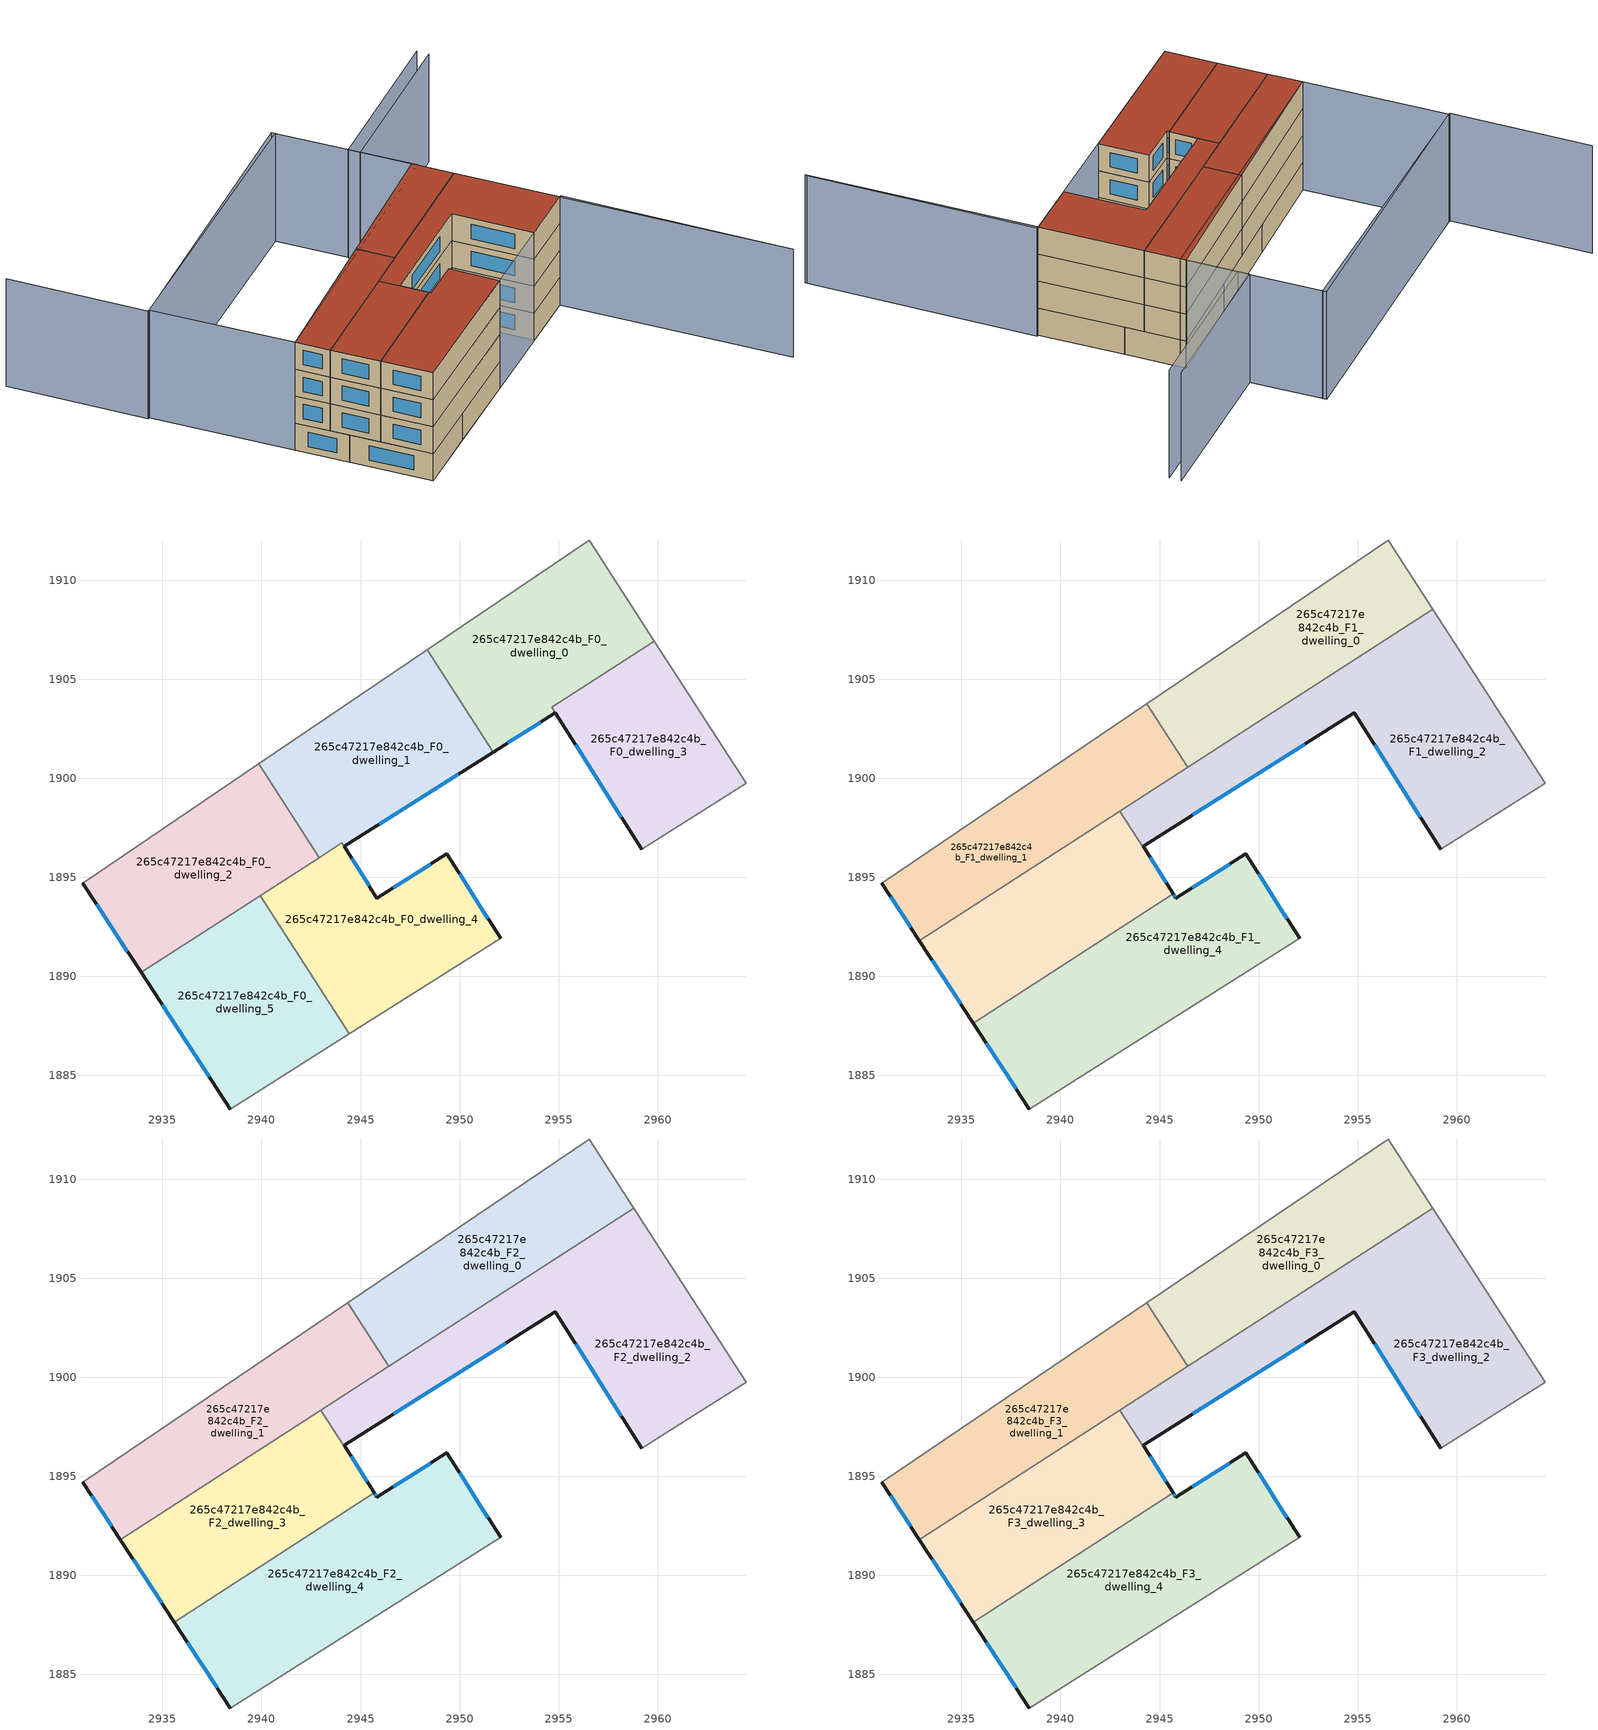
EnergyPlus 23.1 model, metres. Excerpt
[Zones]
265c47217e842c4b_F0_dwelling_0
 floor ground (EU_floor_Construction): 2956.54,1912.03 2959.83,1906.92 2954.65,1903.57 2954.83,1903.29 2951.7,1901.32 2948.37,1906.49 z0
 wall outside (EU_wall_Construction): 2951.7,1901.32 2954.83,1903.29 z0:3
 wall to 265c47217e842c4b_F0_dwelling_1 (EU_wall_Construction): 2948.37,1906.49 2951.7,1901.32 z0:3
 wall adiabatic (EU_wall_Construction): 2959.83,1906.92 2956.54,1912.03 2948.37,1906.49 z0:3
 wall to 265c47217e842c4b_F0_dwelling_3 (EU_wall_Construction): 2954.66,1903.57 2959.83,1906.92 / 2954.83,1903.29 2954.65,1903.57 z0:3
 window (EU_Window_Construction): 2952.43,1901.78 2954.09,1902.83 z0.7:2.3
265c47217e842c4b_F0_dwelling_1
 floor ground (EU_floor_Construction): 2948.37,1906.49 2951.7,1901.32 2944.17,1896.57 2944.06,1896.74 2942.92,1896 2939.87,1900.72 z0
 wall outside (EU_wall_Construction): 2944.17,1896.57 2951.7,1901.32 z0:3
 wall to 265c47217e842c4b_F0_dwelling_2 (EU_wall_Construction): 2939.87,1900.72 2942.92,1896 z0:3
 wall adiabatic (EU_wall_Construction): 2948.37,1906.49 2939.87,1900.72 z0:3
 wall to 265c47217e842c4b_F0_dwelling_4 (EU_wall_Construction): 2942.92,1896 2944.06,1896.74 2944.17,1896.57 z0:3
 window (EU_Window_Construction): 2945.94,1897.69 2949.93,1900.2 z0.7:2.3
265c47217e842c4b_F0_dwelling_2
 floor ground (EU_floor_Construction): 2939.87,1900.72 2942.92,1896 2933.92,1890.2 2930.99,1894.7 z0
 wall outside (EU_wall_Construction): 2930.99,1894.7 2933.92,1890.2 z0:3
 wall adiabatic (EU_wall_Construction): 2939.87,1900.72 2930.99,1894.7 z0:3
 wall to 265c47217e842c4b_F0_dwelling_5 (EU_wall_Construction): 2933.92,1890.2 2939.93,1894.07 z0:3
 wall to 265c47217e842c4b_F0_dwelling_4 (EU_wall_Construction): 2939.93,1894.07 2942.92,1896 z0:3
 window (EU_Window_Construction): 2931.68,1893.64 2933.24,1891.25 z0.7:2.3
265c47217e842c4b_F0_dwelling_3
 floor ground (EU_floor_Construction): 2959.83,1906.92 2964.46,1899.74 2959.2,1896.42 2954.65,1903.57 z0
 wall outside (EU_wall_Construction): 2954.83,1903.29 2959.2,1896.42 z0:3
 wall adiabatic (EU_wall_Construction): 2959.2,1896.42 2964.46,1899.74 2959.83,1906.92 z0:3
 window (EU_Window_Construction): 2955.85,1901.68 2958.17,1898.03 z0.7:2.3
265c47217e842c4b_F0_dwelling_4
 floor ground (EU_floor_Construction): 2949.36,1896.18 2952.07,1891.92 2944.43,1887.1 2939.93,1894.07 2944.06,1896.74 2944.17,1896.57 2945.83,1893.95 z0
 wall outside (EU_wall_Construction): 2952.07,1891.92 2949.36,1896.18 2945.83,1893.95 2944.17,1896.57 z0:3
 wall to 265c47217e842c4b_F0_dwelling_5 (EU_wall_Construction): 2939.93,1894.07 2944.43,1887.1 z0:3
 wall adiabatic (EU_wall_Construction): 2944.43,1887.1 2952.07,1891.92 z0:3
 window (EU_Window_Construction): 2945.44,1894.57 2944.56,1895.96 / 2948.53,1895.66 2946.66,1894.48 / 2951.43,1892.92 2950,1895.18 z0.7:2.3
265c47217e842c4b_F0_dwelling_5
 floor ground (EU_floor_Construction): 2939.93,1894.07 2944.43,1887.1 2938.42,1883.3 2933.92,1890.2 z0
 wall outside (EU_wall_Construction): 2933.92,1890.2 2938.42,1883.3 z0:3
 wall adiabatic (EU_wall_Construction): 2938.42,1883.3 2944.43,1887.1 z0:3
 window (EU_Window_Construction): 2934.98,1888.58 2937.37,1884.92 z0.7:2.3
265c47217e842c4b_F1_dwelling_0
 floor to 265c47217e842c4b_F0_dwelling_0 (EU_floor_Construction): 2956.54,1912.03 2958.8,1908.52 2950.51,1903.17 2948.37,1906.48 z3
 floor to 265c47217e842c4b_F0_dwelling_1 (EU_floor_Construction): 2948.37,1906.48 2950.5,1903.17 2946.43,1900.54 2944.36,1903.76 z3
 wall adiabatic (EU_wall_Construction): 2958.8,1908.52 2956.54,1912.03 2944.36,1903.76 z3:6
 wall to 265c47217e842c4b_F1_dwelling_1 (EU_wall_Construction): 2944.36,1903.76 2946.43,1900.54 z3:6
 wall to 265c47217e842c4b_F1_dwelling_2 (EU_wall_Construction): 2946.43,1900.54 2958.8,1908.52 z3:6
265c47217e842c4b_F1_dwelling_1
 floor to 265c47217e842c4b_F0_dwelling_1 (EU_floor_Construction): 2944.36,1903.76 2946.43,1900.54 2941.88,1897.6 2939.87,1900.72 z3
 floor to 265c47217e842c4b_F0_dwelling_2 (EU_floor_Construction): 2939.87,1900.72 2941.88,1897.6 2932.88,1891.8 2930.99,1894.7 z3
 wall outside (EU_wall_Construction): 2930.99,1894.7 2932.88,1891.8 z3:6
 wall adiabatic (EU_wall_Construction): 2944.36,1903.76 2930.99,1894.7 z3:6
 wall to 265c47217e842c4b_F1_dwelling_3 (EU_wall_Construction): 2932.88,1891.8 2943,1898.33 z3:6
 wall to 265c47217e842c4b_F1_dwelling_2 (EU_wall_Construction): 2943.01,1898.33 2946.44,1900.54 z3:6
 window (EU_Window_Construction): 2931.43,1894.02 2932.44,1892.48 z3.7:5.3
265c47217e842c4b_F1_dwelling_2
 floor outside (EU_floor_Construction): 2954.83,1903.29 2954.66,1903.58 2959.2,1896.42 z3
 floor to 265c47217e842c4b_F0_dwelling_3 (EU_floor_Construction): 2959.83,1906.92 2964.46,1899.74 2959.2,1896.42 2954.66,1903.58 z3
 floor to 265c47217e842c4b_F0_dwelling_0 (EU_floor_Construction): 2958.8,1908.52 2959.83,1906.92 2954.66,1903.58 2954.83,1903.29 2951.7,1901.32 2950.51,1903.17 z3
 floor to 265c47217e842c4b_F0_dwelling_1 (EU_floor_Construction): 2950.5,1903.17 2951.69,1901.32 2944.17,1896.57 2944.06,1896.74 2944.04,1896.72 2943.01,1898.33 z3
 floor to 265c47217e842c4b_F0_dwelling_4 (EU_floor_Construction): 2944.17,1896.57 2945.7,1894.16 2944.04,1896.72 2944.06,1896.74 z3
 wall outside (EU_wall_Construction): 2944.17,1896.57 2954.83,1903.29 2959.2,1896.42 / 2944.17,1896.57 2945.7,1894.16 z3:6
 wall adiabatic (EU_wall_Construction): 2959.2,1896.42 2964.46,1899.74 2958.8,1908.52 z3:6
 wall to 265c47217e842c4b_F1_dwelling_3 (EU_wall_Construction): 2943.01,1898.33 2945.7,1894.16 z3:6
 window (EU_Window_Construction): 2955.85,1901.68 2958.17,1898.03 / 2946.67,1898.15 2952.33,1901.72 / 2944.53,1896.01 2945.34,1894.73 z3.7:5.3
265c47217e842c4b_F1_dwelling_3
 floor to 265c47217e842c4b_F0_dwelling_2 (EU_floor_Construction): 2941.88,1897.6 2942.92,1896 2933.92,1890.2 2932.88,1891.8 z3
 floor to 265c47217e842c4b_F0_dwelling_4 (EU_floor_Construction): 2944.04,1896.72 2945.7,1894.16 2941.58,1891.51 2939.93,1894.07 z3
 floor to 265c47217e842c4b_F0_dwelling_5 (EU_floor_Construction): 2939.93,1894.07 2941.58,1891.51 2935.59,1887.64 2933.92,1890.2 z3
 floor to 265c47217e842c4b_F0_dwelling_1 (EU_floor_Construction): 2943.01,1898.33 2944.04,1896.72 2942.92,1896 2941.88,1897.6 z3
 wall outside (EU_wall_Construction): 2932.88,1891.8 2935.59,1887.64 z3:6
 wall to 265c47217e842c4b_F1_dwelling_4 (EU_wall_Construction): 2935.59,1887.64 2945.7,1894.16 z3:6
 window (EU_Window_Construction): 2933.52,1890.82 2934.96,1888.62 z3.7:5.3
265c47217e842c4b_F1_dwelling_4
 floor to 265c47217e842c4b_F0_dwelling_4 (EU_floor_Construction): 2949.36,1896.18 2952.07,1891.92 2944.43,1887.1 2941.58,1891.51 2945.7,1894.16 2945.83,1893.95 z3
 floor to 265c47217e842c4b_F0_dwelling_5 (EU_floor_Construction): 2941.58,1891.51 2944.43,1887.1 2938.42,1883.3 2935.59,1887.64 z3
 wall outside (EU_wall_Construction): 2935.59,1887.64 2938.42,1883.3 / 2952.07,1891.92 2949.36,1896.18 2945.83,1893.95 2945.7,1894.16 z3:6
 wall adiabatic (EU_wall_Construction): 2938.42,1883.3 2952.07,1891.92 z3:6
 window (EU_Window_Construction): 2936.26,1886.62 2937.76,1884.32 / 2945.8,1894 2945.73,1894.11 / 2948.53,1895.66 2946.66,1894.48 / 2951.43,1892.92 2950,1895.18 z3.7:5.3
265c47217e842c4b_F2_dwelling_0
 floor to 265c47217e842c4b_F1_dwelling_0 (EU_floor_Construction): 2956.54,1912.03 2958.8,1908.52 2946.43,1900.54 2944.36,1903.76 z6
 wall adiabatic (EU_wall_Construction): 2958.8,1908.52 2956.54,1912.03 2944.36,1903.76 z6:9
 wall to 265c47217e842c4b_F2_dwelling_1 (EU_wall_Construction): 2944.36,1903.76 2946.43,1900.54 z6:9
 wall to 265c47217e842c4b_F2_dwelling_2 (EU_wall_Construction): 2946.43,1900.54 2958.8,1908.52 z6:9
265c47217e842c4b_F2_dwelling_1
 floor to 265c47217e842c4b_F1_dwelling_1 (EU_floor_Construction): 2944.36,1903.76 2946.43,1900.54 2932.88,1891.8 2930.99,1894.7 z6
 wall outside (EU_wall_Construction): 2930.99,1894.7 2932.88,1891.8 z6:9
 wall adiabatic (EU_wall_Construction): 2944.36,1903.76 2930.99,1894.7 z6:9
 wall to 265c47217e842c4b_F2_dwelling_3 (EU_wall_Construction): 2932.88,1891.8 2943,1898.33 z6:9
 wall to 265c47217e842c4b_F2_dwelling_2 (EU_wall_Construction): 2943.01,1898.33 2946.44,1900.54 z6:9
 window (EU_Window_Construction): 2931.43,1894.02 2932.44,1892.48 z6.7:8.3
265c47217e842c4b_F2_dwelling_2
 floor to 265c47217e842c4b_F1_dwelling_2 (EU_floor_Construction): 2958.8,1908.52 2964.46,1899.74 2959.2,1896.42 2954.83,1903.29 2944.17,1896.57 2945.7,1894.16 2943.01,1898.33 z6
 wall outside (EU_wall_Construction): 2945.7,1894.16 2944.17,1896.57 2954.83,1903.29 2959.2,1896.42 z6:9
 wall adiabatic (EU_wall_Construction): 2959.2,1896.42 2964.46,1899.74 2958.8,1908.52 z6:9
 wall to 265c47217e842c4b_F2_dwelling_3 (EU_wall_Construction): 2943.01,1898.33 2945.7,1894.16 z6:9
 window (EU_Window_Construction): 2955.85,1901.68 2958.17,1898.03 / 2946.67,1898.15 2952.33,1901.72 / 2945.34,1894.73 2944.53,1896.01 z6.7:8.3
265c47217e842c4b_F2_dwelling_3
 floor to 265c47217e842c4b_F1_dwelling_3 (EU_floor_Construction): 2943.01,1898.33 2945.7,1894.16 2935.59,1887.64 2932.88,1891.8 z6
 wall outside (EU_wall_Construction): 2932.88,1891.8 2935.59,1887.64 z6:9
 wall to 265c47217e842c4b_F2_dwelling_4 (EU_wall_Construction): 2935.59,1887.64 2945.7,1894.16 z6:9
 window (EU_Window_Construction): 2933.52,1890.82 2934.96,1888.62 z6.7:8.3
265c47217e842c4b_F2_dwelling_4
 floor to 265c47217e842c4b_F1_dwelling_4 (EU_floor_Construction): 2949.36,1896.18 2952.07,1891.92 2938.42,1883.3 2935.59,1887.64 2945.7,1894.16 2945.83,1893.95 z6
 wall outside (EU_wall_Construction): 2935.59,1887.64 2938.42,1883.3 / 2952.07,1891.92 2949.36,1896.18 2945.83,1893.95 2945.7,1894.16 z6:9
 wall adiabatic (EU_wall_Construction): 2938.42,1883.3 2952.07,1891.92 z6:9
 window (EU_Window_Construction): 2936.26,1886.62 2937.76,1884.32 / 2945.8,1894 2945.73,1894.11 / 2948.53,1895.66 2946.66,1894.48 / 2951.43,1892.92 2950,1895.18 z6.7:8.3
265c47217e842c4b_F3_dwelling_0
 floor to 265c47217e842c4b_F2_dwelling_0 (EU_floor_Construction): 2956.54,1912.03 2958.8,1908.52 2946.43,1900.54 2944.36,1903.76 z9
 wall adiabatic (EU_wall_Construction): 2958.8,1908.52 2956.54,1912.03 2944.36,1903.76 z9:12
 wall to 265c47217e842c4b_F3_dwelling_1 (EU_wall_Construction): 2944.36,1903.76 2946.43,1900.54 z9:12
 wall to 265c47217e842c4b_F3_dwelling_2 (EU_wall_Construction): 2946.43,1900.54 2958.8,1908.52 z9:12
 roof outside (EU_roof_Construction): 2958.8,1908.52 2956.54,1912.03 2944.36,1903.76 2946.43,1900.54 z12
265c47217e842c4b_F3_dwelling_1
 floor to 265c47217e842c4b_F2_dwelling_1 (EU_floor_Construction): 2944.36,1903.76 2946.43,1900.54 2932.88,1891.8 2930.99,1894.7 z9
 wall outside (EU_wall_Construction): 2930.99,1894.7 2932.88,1891.8 z9:12
 wall adiabatic (EU_wall_Construction): 2944.36,1903.76 2930.99,1894.7 z9:12
 wall to 265c47217e842c4b_F3_dwelling_3 (EU_wall_Construction): 2932.88,1891.8 2943,1898.33 z9:12
 wall to 265c47217e842c4b_F3_dwelling_2 (EU_wall_Construction): 2943.01,1898.33 2946.44,1900.54 z9:12
 window (EU_Window_Construction): 2931.43,1894.02 2932.44,1892.48 z9.7:11.3
 roof outside (EU_roof_Construction): 2946.43,1900.54 2944.36,1903.76 2930.99,1894.7 2932.88,1891.8 z12
265c47217e842c4b_F3_dwelling_2
 floor to 265c47217e842c4b_F2_dwelling_2 (EU_floor_Construction): 2958.8,1908.52 2964.46,1899.74 2959.2,1896.42 2954.83,1903.29 2944.17,1896.57 2945.7,1894.16 2943.01,1898.33 z9
 wall outside (EU_wall_Construction): 2945.7,1894.16 2944.17,1896.57 2954.83,1903.29 2959.2,1896.42 z9:12
 wall adiabatic (EU_wall_Construction): 2959.2,1896.42 2964.46,1899.74 2958.8,1908.52 z9:12
 wall to 265c47217e842c4b_F3_dwelling_3 (EU_wall_Construction): 2943.01,1898.33 2945.7,1894.16 z9:12
 window (EU_Window_Construction): 2955.85,1901.68 2958.17,1898.03 / 2946.67,1898.15 2952.33,1901.72 / 2945.34,1894.73 2944.53,1896.01 z9.7:11.3
 roof outside (EU_roof_Construction): 2964.46,1899.74 2958.8,1908.52 2943.01,1898.33 2945.7,1894.16 2944.17,1896.57 2954.83,1903.29 2959.2,1896.42 z12
265c47217e842c4b_F3_dwelling_3
 floor to 265c47217e842c4b_F2_dwelling_3 (EU_floor_Construction): 2943.01,1898.33 2945.7,1894.16 2935.59,1887.64 2932.88,1891.8 z9
 wall outside (EU_wall_Construction): 2932.88,1891.8 2935.59,1887.64 z9:12
 wall to 265c47217e842c4b_F3_dwelling_4 (EU_wall_Construction): 2935.59,1887.64 2945.7,1894.16 z9:12
 window (EU_Window_Construction): 2933.52,1890.82 2934.96,1888.62 z9.7:11.3
 roof outside (EU_roof_Construction): 2945.7,1894.16 2943.01,1898.33 2932.88,1891.8 2935.59,1887.64 z12
265c47217e842c4b_F3_dwelling_4
 floor to 265c47217e842c4b_F2_dwelling_4 (EU_floor_Construction): 2949.36,1896.18 2952.07,1891.92 2938.42,1883.3 2935.59,1887.64 2945.7,1894.16 2945.83,1893.95 z9
 wall outside (EU_wall_Construction): 2935.59,1887.64 2938.42,1883.3 / 2952.07,1891.92 2949.36,1896.18 2945.83,1893.95 2945.7,1894.16 z9:12
 wall adiabatic (EU_wall_Construction): 2938.42,1883.3 2952.07,1891.92 z9:12
 window (EU_Window_Construction): 2936.26,1886.62 2937.76,1884.32 / 2945.8,1894 2945.73,1894.11 / 2948.53,1895.66 2946.66,1894.48 / 2951.43,1892.92 2950,1895.18 z9.7:11.3
 roof outside (EU_roof_Construction): 2952.07,1891.92 2949.36,1896.18 2945.83,1893.95 2945.7,1894.16 2935.59,1887.64 2938.42,1883.3 z12
shading: 2938.42,1883.3 2964.64,1899.86 / 2964.64,1899.86 2976.81,1880.58 / 2976.94,1880.38 2953.15,1917.28 / 2953.15,1917.28 2967.56,1926.58 / 2949.23,1923.35 2922.98,1906.66 / 2922.98,1906.66 2915.42,1918.55 / 2968.2,1925.58 2953.77,1916.28 / 2930.99,1894.7 2923.12,1906.76 / 2923.12,1906.76 2949.04,1923.65 / 2949.04,1923.65 2956.9,1911.59 / 2956.9,1911.59 2930.99,1894.7 z0:12
[Building]
EU S2 Campaign: North Axis=0; Terrain=City; Solar Distribution=FullExterior
[Site:Location]
Budapest.Ferenc.Liszt.Intl.AP: Latitude=47.437; Longitude=19.256; Time Zone=1; Elevation=185
[SizingPeriod:WeatherFileDays]
AnnualSizingPeriod: Begin Month=1; Begin Day of Month=1; End Month=12; End Day of Month=31; Day of Week for Start Day=Monday; Use Weather File Daylight Saving Period=No; Use Weather File Rain and Snow Indicators=No
[MATERIAL]
EU_InternalMass_Material: Roughness=MediumRough; Thickness=0.1; Conductivity=1; Density=1800; Specific Heat=900; Thermal Absorptance=0.9; Solar Absorptance=0.7; Visible Absorptance=0.7
[MATERIAL:NOMASS] Roughness=MediumRough; Thermal Absorptance=0.9; Solar Absorptance=0.7; Visible Absorptance=0.7
Name | Thermal Resistance
EU_wall_NoMass | 0.832559
EU_roof_NoMass | 1.39638
EU_floor_NoMass | 0.872794
[WINDOWMATERIAL:SIMPLEGLAZINGSYSTEM]
EU_Window_SimpleGlazing: UFactor=2.79869; Solar Heat Gain Coefficient=0.75; Visible Transmittance=0.75
[CONSTRUCTION]
EU_wall_Construction: EU_wall_NoMass
EU_roof_Construction: EU_roof_NoMass
EU_floor_Construction: EU_floor_NoMass
EU_Window_Construction: EU_Window_SimpleGlazing
EU_InternalMass_Construction: EU_InternalMass_Material
[ZONE] Type=1; Multiplier=1; Ceiling Height=autocalculate; Floor Area=autocalculate; Part of Total Floor Area=Yes
Name | Volume
265c47217e842c4b_F0_dwelling_0 | 180.149
265c47217e842c4b_F1_dwelling_0; 265c47217e842c4b_F2_dwelling_0; 265c47217e842c4b_F3_dwelling_0; 265c47217e842c4b_F1_dwelling_1; 265c47217e842c4b_F2_dwelling_1; 265c47217e842c4b_F3_dwelling_1 | 176.68
265c47217e842c4b_F0_dwelling_1 | 183.187
265c47217e842c4b_F0_dwelling_2; 265c47217e842c4b_F0_dwelling_5 | 176.687
265c47217e842c4b_F1_dwelling_2; 265c47217e842c4b_F2_dwelling_2; 265c47217e842c4b_F3_dwelling_2 | 275.927
265c47217e842c4b_F0_dwelling_3 | 158.185
265c47217e842c4b_F1_dwelling_3; 265c47217e842c4b_F2_dwelling_3; 265c47217e842c4b_F3_dwelling_3 | 179.123
265c47217e842c4b_F0_dwelling_4 | 185.286
265c47217e842c4b_F1_dwelling_4; 265c47217e842c4b_F2_dwelling_4; 265c47217e842c4b_F3_dwelling_4 | 251.753
[INTERNALMASS] Construction=EU_InternalMass_Construction
Name | Zone or ZoneList | Surface Area
265c47217e842c4b_F0_dwelling_0_EU_InternalMass | 265c47217e842c4b_F0_dwelling_0 | 60.0484
265c47217e842c4b_F0_dwelling_1_EU_InternalMass | 265c47217e842c4b_F0_dwelling_1 | 61.0628
265c47217e842c4b_F0_dwelling_2_EU_InternalMass | 265c47217e842c4b_F0_dwelling_2 | 58.8956
265c47217e842c4b_F0_dwelling_3_EU_InternalMass | 265c47217e842c4b_F0_dwelling_3 | 52.7263
265c47217e842c4b_F0_dwelling_4_EU_InternalMass | 265c47217e842c4b_F0_dwelling_4 | 61.7604
265c47217e842c4b_F0_dwelling_5_EU_InternalMass | 265c47217e842c4b_F0_dwelling_5 | 58.8957
265c47217e842c4b_F1_dwelling_0_EU_InternalMass | 265c47217e842c4b_F1_dwelling_0 | 58.8935
265c47217e842c4b_F1_dwelling_1_EU_InternalMass | 265c47217e842c4b_F1_dwelling_1 | 58.8934
265c47217e842c4b_F1_dwelling_2_EU_InternalMass | 265c47217e842c4b_F1_dwelling_2 | 91.9803
265c47217e842c4b_F1_dwelling_3_EU_InternalMass | 265c47217e842c4b_F1_dwelling_3 | 59.7057
265c47217e842c4b_F1_dwelling_4_EU_InternalMass | 265c47217e842c4b_F1_dwelling_4 | 83.9175
265c47217e842c4b_F2_dwelling_0_EU_InternalMass | 265c47217e842c4b_F2_dwelling_0 | 58.8935
265c47217e842c4b_F2_dwelling_1_EU_InternalMass | 265c47217e842c4b_F2_dwelling_1 | 58.8934
265c47217e842c4b_F2_dwelling_2_EU_InternalMass | 265c47217e842c4b_F2_dwelling_2 | 91.9803
265c47217e842c4b_F2_dwelling_3_EU_InternalMass | 265c47217e842c4b_F2_dwelling_3 | 59.7057
265c47217e842c4b_F2_dwelling_4_EU_InternalMass | 265c47217e842c4b_F2_dwelling_4 | 83.9175
265c47217e842c4b_F3_dwelling_0_EU_InternalMass | 265c47217e842c4b_F3_dwelling_0 | 58.8935
265c47217e842c4b_F3_dwelling_1_EU_InternalMass | 265c47217e842c4b_F3_dwelling_1 | 58.8934
265c47217e842c4b_F3_dwelling_2_EU_InternalMass | 265c47217e842c4b_F3_dwelling_2 | 91.9803
265c47217e842c4b_F3_dwelling_3_EU_InternalMass | 265c47217e842c4b_F3_dwelling_3 | 59.7057
265c47217e842c4b_F3_dwelling_4_EU_InternalMass | 265c47217e842c4b_F3_dwelling_4 | 83.9175
[OTHEREQUIPMENT] Fuel Type=Electricity; Design Level Calculation Method=Watts/Area; Power per Zone Floor Area=1; Fraction Latent=0; Fraction Radiant=0; Fraction Lost=0; Carbon Dioxide Generation Rate=0; EndUse Subcategory=EU_Step8_InternalGains
Name | Zone or ZoneList or Space or SpaceList | Schedule
EU_Step8_InternalGain_265c47217e842c4b_F0_dwelling_0_f000 | 265c47217e842c4b_F0_dwelling_0 | EU_Step8_GainSchedule_265c47217e842c4b_F0_dwelling_0_f000
EU_Step8_InternalGain_265c47217e842c4b_F0_dwelling_1_f000 | 265c47217e842c4b_F0_dwelling_1 | EU_Step8_GainSchedule_265c47217e842c4b_F0_dwelling_1_f000
EU_Step8_InternalGain_265c47217e842c4b_F0_dwelling_2_f000 | 265c47217e842c4b_F0_dwelling_2 | EU_Step8_GainSchedule_265c47217e842c4b_F0_dwelling_2_f000
EU_Step8_InternalGain_265c47217e842c4b_F0_dwelling_3_f000 | 265c47217e842c4b_F0_dwelling_3 | EU_Step8_GainSchedule_265c47217e842c4b_F0_dwelling_3_f000
EU_Step8_InternalGain_265c47217e842c4b_F0_dwelling_4_f000 | 265c47217e842c4b_F0_dwelling_4 | EU_Step8_GainSchedule_265c47217e842c4b_F0_dwelling_4_f000
EU_Step8_InternalGain_265c47217e842c4b_F0_dwelling_5_f000 | 265c47217e842c4b_F0_dwelling_5 | EU_Step8_GainSchedule_265c47217e842c4b_F0_dwelling_5_f000
EU_Step8_InternalGain_265c47217e842c4b_F1_dwelling_0_f000 | 265c47217e842c4b_F1_dwelling_0 | EU_Step8_GainSchedule_265c47217e842c4b_F1_dwelling_0_f000
EU_Step8_InternalGain_265c47217e842c4b_F1_dwelling_1_f000 | 265c47217e842c4b_F1_dwelling_1 | EU_Step8_GainSchedule_265c47217e842c4b_F1_dwelling_1_f000
EU_Step8_InternalGain_265c47217e842c4b_F1_dwelling_2_f000 | 265c47217e842c4b_F1_dwelling_2 | EU_Step8_GainSchedule_265c47217e842c4b_F1_dwelling_2_f000
EU_Step8_InternalGain_265c47217e842c4b_F1_dwelling_3_f000 | 265c47217e842c4b_F1_dwelling_3 | EU_Step8_GainSchedule_265c47217e842c4b_F1_dwelling_3_f000
EU_Step8_InternalGain_265c47217e842c4b_F1_dwelling_4_f000 | 265c47217e842c4b_F1_dwelling_4 | EU_Step8_GainSchedule_265c47217e842c4b_F1_dwelling_4_f000
EU_Step8_InternalGain_265c47217e842c4b_F2_dwelling_0_f000 | 265c47217e842c4b_F2_dwelling_0 | EU_Step8_GainSchedule_265c47217e842c4b_F2_dwelling_0_f000
EU_Step8_InternalGain_265c47217e842c4b_F2_dwelling_1_f000 | 265c47217e842c4b_F2_dwelling_1 | EU_Step8_GainSchedule_265c47217e842c4b_F2_dwelling_1_f000
EU_Step8_InternalGain_265c47217e842c4b_F2_dwelling_2_f000 | 265c47217e842c4b_F2_dwelling_2 | EU_Step8_GainSchedule_265c47217e842c4b_F2_dwelling_2_f000
EU_Step8_InternalGain_265c47217e842c4b_F2_dwelling_3_f000 | 265c47217e842c4b_F2_dwelling_3 | EU_Step8_GainSchedule_265c47217e842c4b_F2_dwelling_3_f000
EU_Step8_InternalGain_265c47217e842c4b_F2_dwelling_4_f000 | 265c47217e842c4b_F2_dwelling_4 | EU_Step8_GainSchedule_265c47217e842c4b_F2_dwelling_4_f000
EU_Step8_InternalGain_265c47217e842c4b_F3_dwelling_0_f000 | 265c47217e842c4b_F3_dwelling_0 | EU_Step8_GainSchedule_265c47217e842c4b_F3_dwelling_0_f000
EU_Step8_InternalGain_265c47217e842c4b_F3_dwelling_1_f000 | 265c47217e842c4b_F3_dwelling_1 | EU_Step8_GainSchedule_265c47217e842c4b_F3_dwelling_1_f000
EU_Step8_InternalGain_265c47217e842c4b_F3_dwelling_2_f000 | 265c47217e842c4b_F3_dwelling_2 | EU_Step8_GainSchedule_265c47217e842c4b_F3_dwelling_2_f000
EU_Step8_InternalGain_265c47217e842c4b_F3_dwelling_3_f000 | 265c47217e842c4b_F3_dwelling_3 | EU_Step8_GainSchedule_265c47217e842c4b_F3_dwelling_3_f000
EU_Step8_InternalGain_265c47217e842c4b_F3_dwelling_4_f000 | 265c47217e842c4b_F3_dwelling_4 | EU_Step8_GainSchedule_265c47217e842c4b_F3_dwelling_4_f000
[ZONEVENTILATION:DESIGNFLOWRATE] Schedule=EU_AlwaysOn; Design Flow Rate Calculation Method=AirChanges/Hour; Air Changes per Hour=0.475469; Ventilation Type=Natural; Fan Pressure Rise=0; Fan Total Efficiency=1; Constant Term Coefficient=1; Temperature Term Coefficient=0; Velocity Term Coefficient=0; Velocity Squared Term Coefficient=0; Minimum Indoor Temperature=-100; Maximum Indoor Temperature=100; Delta Temperature=-100; Minimum Outdoor Temperature=-100; Maximum Outdoor Temperature=100; Maximum Wind Speed=40
Name | Zone or ZoneList or Space or SpaceList
EU_ConstantAir_265c47217e842c4b_F0_dwelling_0 | 265c47217e842c4b_F0_dwelling_0
EU_ConstantAir_265c47217e842c4b_F0_dwelling_1 | 265c47217e842c4b_F0_dwelling_1
EU_ConstantAir_265c47217e842c4b_F0_dwelling_2 | 265c47217e842c4b_F0_dwelling_2
EU_ConstantAir_265c47217e842c4b_F0_dwelling_3 | 265c47217e842c4b_F0_dwelling_3
EU_ConstantAir_265c47217e842c4b_F0_dwelling_4 | 265c47217e842c4b_F0_dwelling_4
EU_ConstantAir_265c47217e842c4b_F0_dwelling_5 | 265c47217e842c4b_F0_dwelling_5
EU_ConstantAir_265c47217e842c4b_F1_dwelling_0 | 265c47217e842c4b_F1_dwelling_0
EU_ConstantAir_265c47217e842c4b_F1_dwelling_1 | 265c47217e842c4b_F1_dwelling_1
EU_ConstantAir_265c47217e842c4b_F1_dwelling_2 | 265c47217e842c4b_F1_dwelling_2
EU_ConstantAir_265c47217e842c4b_F1_dwelling_3 | 265c47217e842c4b_F1_dwelling_3
EU_ConstantAir_265c47217e842c4b_F1_dwelling_4 | 265c47217e842c4b_F1_dwelling_4
EU_ConstantAir_265c47217e842c4b_F2_dwelling_0 | 265c47217e842c4b_F2_dwelling_0
EU_ConstantAir_265c47217e842c4b_F2_dwelling_1 | 265c47217e842c4b_F2_dwelling_1
EU_ConstantAir_265c47217e842c4b_F2_dwelling_2 | 265c47217e842c4b_F2_dwelling_2
EU_ConstantAir_265c47217e842c4b_F2_dwelling_3 | 265c47217e842c4b_F2_dwelling_3
EU_ConstantAir_265c47217e842c4b_F2_dwelling_4 | 265c47217e842c4b_F2_dwelling_4
EU_ConstantAir_265c47217e842c4b_F3_dwelling_0 | 265c47217e842c4b_F3_dwelling_0
EU_ConstantAir_265c47217e842c4b_F3_dwelling_1 | 265c47217e842c4b_F3_dwelling_1
EU_ConstantAir_265c47217e842c4b_F3_dwelling_2 | 265c47217e842c4b_F3_dwelling_2
EU_ConstantAir_265c47217e842c4b_F3_dwelling_3 | 265c47217e842c4b_F3_dwelling_3
EU_ConstantAir_265c47217e842c4b_F3_dwelling_4 | 265c47217e842c4b_F3_dwelling_4
[HVACTEMPLATE:THERMOSTAT] Constant Heating Setpoint=20; Constant Cooling Setpoint=50
EU_HeatOnly_265c47217e842c4b_F0_dwelling_0; EU_HeatOnly_265c47217e842c4b_F0_dwelling_1; EU_HeatOnly_265c47217e842c4b_F0_dwelling_2; EU_HeatOnly_265c47217e842c4b_F0_dwelling_3; EU_HeatOnly_265c47217e842c4b_F0_dwelling_4; EU_HeatOnly_265c47217e842c4b_F0_dwelling_5; EU_HeatOnly_265c47217e842c4b_F1_dwelling_0; EU_HeatOnly_265c47217e842c4b_F1_dwelling_1; EU_HeatOnly_265c47217e842c4b_F1_dwelling_2; EU_HeatOnly_265c47217e842c4b_F1_dwelling_3; EU_HeatOnly_265c47217e842c4b_F1_dwelling_4; EU_HeatOnly_265c47217e842c4b_F2_dwelling_0; EU_HeatOnly_265c47217e842c4b_F2_dwelling_1; EU_HeatOnly_265c47217e842c4b_F2_dwelling_2; EU_HeatOnly_265c47217e842c4b_F2_dwelling_3; EU_HeatOnly_265c47217e842c4b_F2_dwelling_4; EU_HeatOnly_265c47217e842c4b_F3_dwelling_0; EU_HeatOnly_265c47217e842c4b_F3_dwelling_1; EU_HeatOnly_265c47217e842c4b_F3_dwelling_2; EU_HeatOnly_265c47217e842c4b_F3_dwelling_3; EU_HeatOnly_265c47217e842c4b_F3_dwelling_4
[HVACTEMPLATE:ZONE:IDEALLOADSAIRSYSTEM] System Availability Schedule=EU_AlwaysOn; Maximum Heating Supply Air Temperature=50; Minimum Cooling Supply Air Temperature=13; Maximum Heating Supply Air Humidity Ratio=0.0156; Minimum Cooling Supply Air Humidity Ratio=0.0077; Heating Limit=NoLimit; Cooling Limit=NoLimit; Heating Availability Schedule=EU_AlwaysOn; Cooling Availability Schedule=EU_CoolingOff; Dehumidification Control Type=ConstantSensibleHeatRatio; Cooling Sensible Heat Ratio=0.7; Dehumidification Setpoint=60; Humidification Control Type=None; Humidification Setpoint=30; Outdoor Air Method=None; Outdoor Air Flow Rate per Person=0.00944; Outdoor Air Flow Rate per Zone Floor Area=0; Outdoor Air Flow Rate per Zone=0; Demand Controlled Ventilation Type=None; Outdoor Air Economizer Type=NoEconomizer; Heat Recovery Type=None; Sensible Heat Recovery Effectiveness=0.7; Latent Heat Recovery Effectiveness=0.65
Name | Template Thermostat
265c47217e842c4b_F0_dwelling_0 | EU_HeatOnly_265c47217e842c4b_F0_dwelling_0
265c47217e842c4b_F0_dwelling_1 | EU_HeatOnly_265c47217e842c4b_F0_dwelling_1
265c47217e842c4b_F0_dwelling_2 | EU_HeatOnly_265c47217e842c4b_F0_dwelling_2
265c47217e842c4b_F0_dwelling_3 | EU_HeatOnly_265c47217e842c4b_F0_dwelling_3
265c47217e842c4b_F0_dwelling_4 | EU_HeatOnly_265c47217e842c4b_F0_dwelling_4
265c47217e842c4b_F0_dwelling_5 | EU_HeatOnly_265c47217e842c4b_F0_dwelling_5
265c47217e842c4b_F1_dwelling_0 | EU_HeatOnly_265c47217e842c4b_F1_dwelling_0
265c47217e842c4b_F1_dwelling_1 | EU_HeatOnly_265c47217e842c4b_F1_dwelling_1
265c47217e842c4b_F1_dwelling_2 | EU_HeatOnly_265c47217e842c4b_F1_dwelling_2
265c47217e842c4b_F1_dwelling_3 | EU_HeatOnly_265c47217e842c4b_F1_dwelling_3
265c47217e842c4b_F1_dwelling_4 | EU_HeatOnly_265c47217e842c4b_F1_dwelling_4
265c47217e842c4b_F2_dwelling_0 | EU_HeatOnly_265c47217e842c4b_F2_dwelling_0
265c47217e842c4b_F2_dwelling_1 | EU_HeatOnly_265c47217e842c4b_F2_dwelling_1
265c47217e842c4b_F2_dwelling_2 | EU_HeatOnly_265c47217e842c4b_F2_dwelling_2
265c47217e842c4b_F2_dwelling_3 | EU_HeatOnly_265c47217e842c4b_F2_dwelling_3
265c47217e842c4b_F2_dwelling_4 | EU_HeatOnly_265c47217e842c4b_F2_dwelling_4
265c47217e842c4b_F3_dwelling_0 | EU_HeatOnly_265c47217e842c4b_F3_dwelling_0
265c47217e842c4b_F3_dwelling_1 | EU_HeatOnly_265c47217e842c4b_F3_dwelling_1
265c47217e842c4b_F3_dwelling_2 | EU_HeatOnly_265c47217e842c4b_F3_dwelling_2
265c47217e842c4b_F3_dwelling_3 | EU_HeatOnly_265c47217e842c4b_F3_dwelling_3
265c47217e842c4b_F3_dwelling_4 | EU_HeatOnly_265c47217e842c4b_F3_dwelling_4
[SIZING:ZONE] Zone Cooling Design Supply Air Temperature Input Method=SupplyAirTemperature; Zone Cooling Design Supply Air Temperature=13; Zone Heating Design Supply Air Temperature Input Method=SupplyAirTemperature; Zone Heating Design Supply Air Temperature=50; Zone Cooling Design Supply Air Humidity Ratio=0.008; Zone Heating Design Supply Air Humidity Ratio=0.008; Cooling Design Air Flow Method=DesignDay; Cooling Design Air Flow Rate=0; Cooling Minimum Air Flow per Zone Floor Area=0.000762; Cooling Minimum Air Flow=0; Cooling Minimum Air Flow Fraction=0.2; Heating Design Air Flow Method=DesignDay; Heating Design Air Flow Rate=0; Heating Maximum Air Flow per Zone Floor Area=0.002032; Heating Maximum Air Flow=0.141576; Heating Maximum Air Flow Fraction=0.3; Account for Dedicated Outdoor Air System=No; Dedicated Outdoor Air System Control Strategy=NeutralSupplyAir; Dedicated Outdoor Air Low Setpoint Temperature for Design=autosize; Dedicated Outdoor Air High Setpoint Temperature for Design=autosize; Zone Load Sizing Method=Sensible Load Only No Latent Load; Zone Latent Cooling Design Supply Air Humidity Ratio Input Method=HumidityRatioDifference; Zone Cooling Design Supply Air Humidity Ratio Difference=0.005; Zone Latent Heating Design Supply Air Humidity Ratio Input Method=HumidityRatioDifference; Zone Humidification Design Supply Air Humidity Ratio Difference=0.005
265c47217e842c4b_F0_dwelling_0; 265c47217e842c4b_F0_dwelling_1; 265c47217e842c4b_F0_dwelling_2; 265c47217e842c4b_F0_dwelling_3; 265c47217e842c4b_F0_dwelling_4; 265c47217e842c4b_F0_dwelling_5; 265c47217e842c4b_F1_dwelling_0; 265c47217e842c4b_F1_dwelling_1; 265c47217e842c4b_F1_dwelling_2; 265c47217e842c4b_F1_dwelling_3; 265c47217e842c4b_F1_dwelling_4; 265c47217e842c4b_F2_dwelling_0; 265c47217e842c4b_F2_dwelling_1; 265c47217e842c4b_F2_dwelling_2; 265c47217e842c4b_F2_dwelling_3; 265c47217e842c4b_F2_dwelling_4; 265c47217e842c4b_F3_dwelling_0; 265c47217e842c4b_F3_dwelling_1; 265c47217e842c4b_F3_dwelling_2; 265c47217e842c4b_F3_dwelling_3; 265c47217e842c4b_F3_dwelling_4
[SCHEDULE:CONSTANT]
Name | Hourly Value
EU_AlwaysOn | 1
EU_CoolingOff | 0
[SCHEDULE:FILE] Column Number=1; Rows to Skip at Top=0; Number of Hours of Data=8760; Column Separator=Comma; Interpolate to Timestep=No; Minutes per Item=60; Adjust Schedule for Daylight Savings=Yes
Name | File
EU_Step8_GainSchedule_265c47217e842c4b_F0_dwelling_0_f000 | ../../schedules/265c47217e842c4b/265c47217e842c4b_F0_dwelling_0_f000_gain.csv
EU_Step8_GainSchedule_265c47217e842c4b_F0_dwelling_1_f000 | ../../schedules/265c47217e842c4b/265c47217e842c4b_F0_dwelling_1_f000_gain.csv
EU_Step8_GainSchedule_265c47217e842c4b_F0_dwelling_2_f000 | ../../schedules/265c47217e842c4b/265c47217e842c4b_F0_dwelling_2_f000_gain.csv
EU_Step8_GainSchedule_265c47217e842c4b_F0_dwelling_3_f000 | ../../schedules/265c47217e842c4b/265c47217e842c4b_F0_dwelling_3_f000_gain.csv
EU_Step8_GainSchedule_265c47217e842c4b_F0_dwelling_4_f000 | ../../schedules/265c47217e842c4b/265c47217e842c4b_F0_dwelling_4_f000_gain.csv
EU_Step8_GainSchedule_265c47217e842c4b_F0_dwelling_5_f000 | ../../schedules/265c47217e842c4b/265c47217e842c4b_F0_dwelling_5_f000_gain.csv
EU_Step8_GainSchedule_265c47217e842c4b_F1_dwelling_0_f000 | ../../schedules/265c47217e842c4b/265c47217e842c4b_F1_dwelling_0_f000_gain.csv
EU_Step8_GainSchedule_265c47217e842c4b_F1_dwelling_1_f000 | ../../schedules/265c47217e842c4b/265c47217e842c4b_F1_dwelling_1_f000_gain.csv
EU_Step8_GainSchedule_265c47217e842c4b_F1_dwelling_2_f000 | ../../schedules/265c47217e842c4b/265c47217e842c4b_F1_dwelling_2_f000_gain.csv
EU_Step8_GainSchedule_265c47217e842c4b_F1_dwelling_3_f000 | ../../schedules/265c47217e842c4b/265c47217e842c4b_F1_dwelling_3_f000_gain.csv
EU_Step8_GainSchedule_265c47217e842c4b_F1_dwelling_4_f000 | ../../schedules/265c47217e842c4b/265c47217e842c4b_F1_dwelling_4_f000_gain.csv
EU_Step8_GainSchedule_265c47217e842c4b_F2_dwelling_0_f000 | ../../schedules/265c47217e842c4b/265c47217e842c4b_F2_dwelling_0_f000_gain.csv
EU_Step8_GainSchedule_265c47217e842c4b_F2_dwelling_1_f000 | ../../schedules/265c47217e842c4b/265c47217e842c4b_F2_dwelling_1_f000_gain.csv
EU_Step8_GainSchedule_265c47217e842c4b_F2_dwelling_2_f000 | ../../schedules/265c47217e842c4b/265c47217e842c4b_F2_dwelling_2_f000_gain.csv
EU_Step8_GainSchedule_265c47217e842c4b_F2_dwelling_3_f000 | ../../schedules/265c47217e842c4b/265c47217e842c4b_F2_dwelling_3_f000_gain.csv
EU_Step8_GainSchedule_265c47217e842c4b_F2_dwelling_4_f000 | ../../schedules/265c47217e842c4b/265c47217e842c4b_F2_dwelling_4_f000_gain.csv
EU_Step8_GainSchedule_265c47217e842c4b_F3_dwelling_0_f000 | ../../schedules/265c47217e842c4b/265c47217e842c4b_F3_dwelling_0_f000_gain.csv
EU_Step8_GainSchedule_265c47217e842c4b_F3_dwelling_1_f000 | ../../schedules/265c47217e842c4b/265c47217e842c4b_F3_dwelling_1_f000_gain.csv
EU_Step8_GainSchedule_265c47217e842c4b_F3_dwelling_2_f000 | ../../schedules/265c47217e842c4b/265c47217e842c4b_F3_dwelling_2_f000_gain.csv
EU_Step8_GainSchedule_265c47217e842c4b_F3_dwelling_3_f000 | ../../schedules/265c47217e842c4b/265c47217e842c4b_F3_dwelling_3_f000_gain.csv
EU_Step8_GainSchedule_265c47217e842c4b_F3_dwelling_4_f000 | ../../schedules/265c47217e842c4b/265c47217e842c4b_F3_dwelling_4_f000_gain.csv
